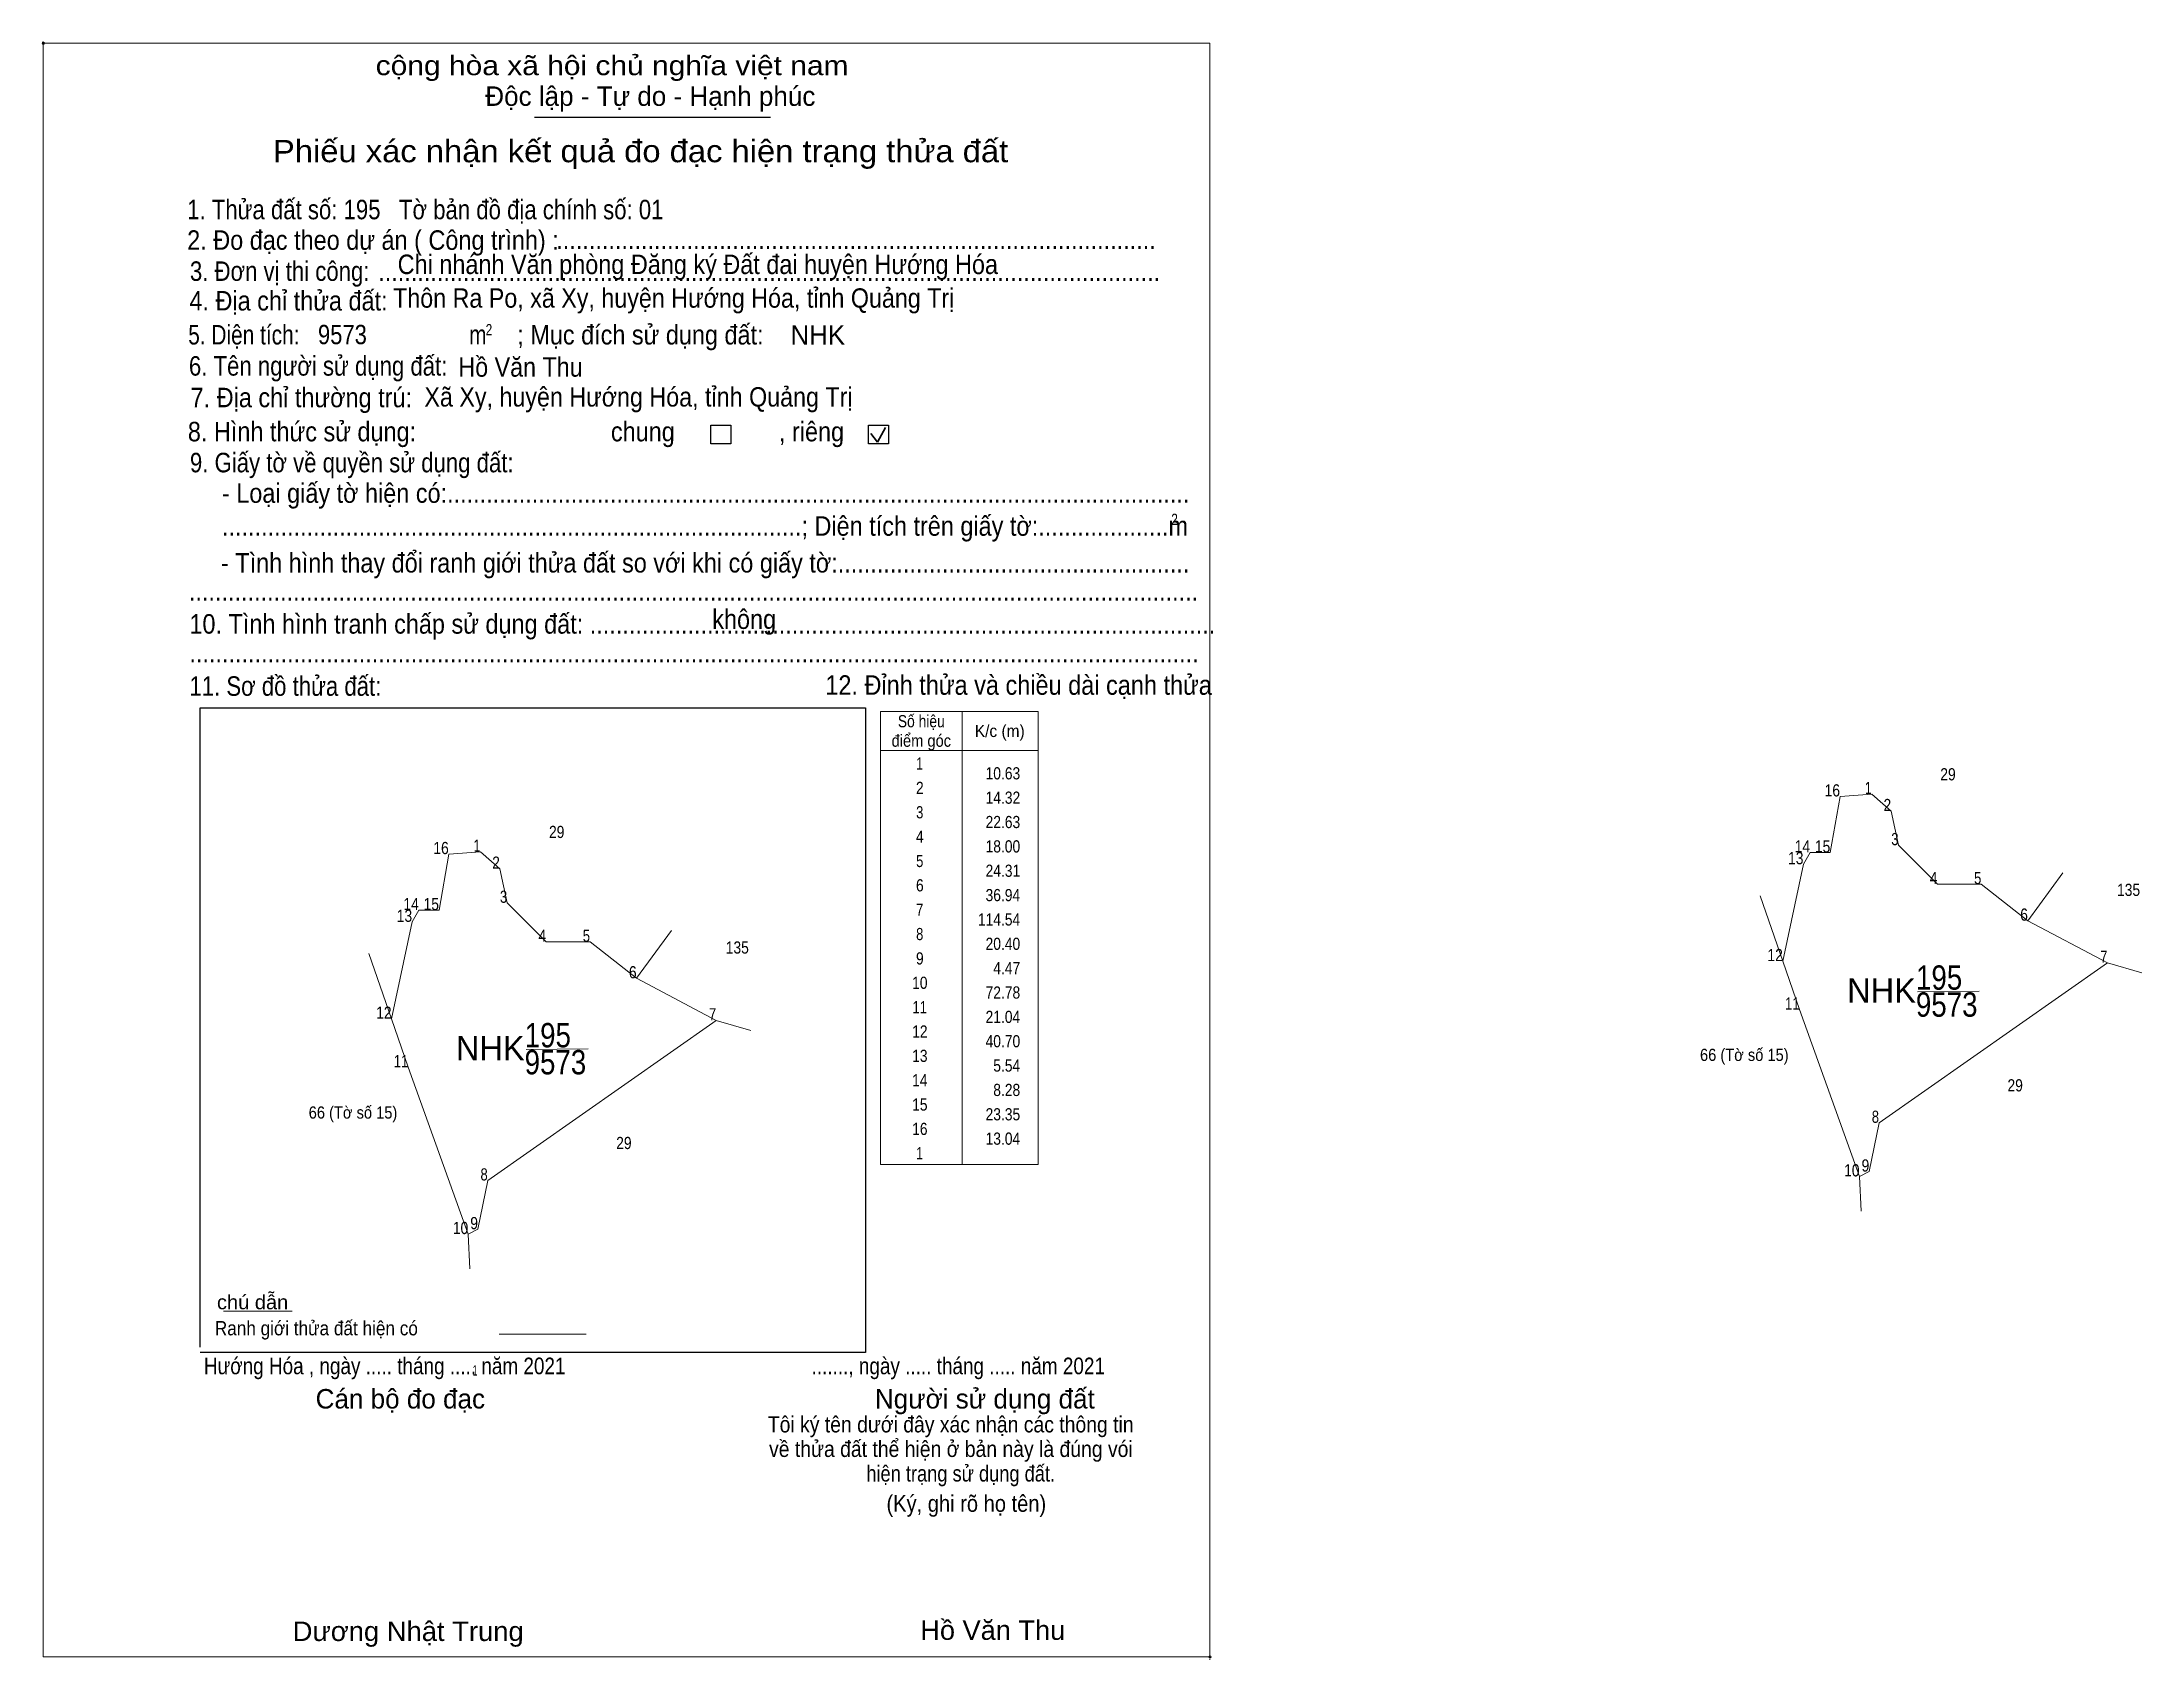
# Model space of a CAD drawing. Header units: metres. Extents: x 549874 to 550736, y 1818201 to 1818866.
import ezdxf
from ezdxf.enums import TextEntityAlignment as Align

# ---------------------------------------------------------------- set-up
doc = ezdxf.new("R2010")
doc.units = ezdxf.units.M
doc.header["$LTSCALE"] = 2
doc.header["$PDMODE"] = 32
doc.header["$PDSIZE"] = 1
for name, color, linetype, lineweight in [('1', 7, 'Continuous', 13), ('10', 7, 'Continuous', 13), ('17', 7, 'Continuous', 13), ('2', 7, 'Continuous', 13), ('6', 7, 'Continuous', 13), ('63', 7, 'Continuous', 13)]:
    doc.layers.add(name, color=color, linetype=linetype, lineweight=lineweight)

msp = doc.modelspace()

# ---------------------------------------------------------------- linework, layer by layer
at = {"layer": '1'}
for points in [[(550625, 1818557), (550633, 1818550), (550636, 1818536), (550652, 1818520), (550670, 1818520), (550689.13, 1818505), (550721.79, 1818487.75), (550628, 1818422), (550624, 1818402), (550620, 1818400), (550595.37, 1818468.49), (550588.51, 1818488.38), (550596.98, 1818528.19), (550599.72, 1818533), (550608, 1818533), (550612, 1818556)], [(550053.78, 1818533.33), (550061.78, 1818526.33), (550064.78, 1818512.33), (550080.78, 1818496.33), (550098.78, 1818496.33), (550117.91, 1818481.33), (550150.57, 1818464.08), (550056.78, 1818398.33), (550052.78, 1818378.33), (550048.78, 1818376.33), (550024.15, 1818444.82), (550017.29, 1818464.71), (550025.76, 1818504.52), (550028.5, 1818509.33), (550036.78, 1818509.33), (550040.78, 1818532.33)]]:
    msp.add_lwpolyline(points, close=True, dxfattribs=at)
at = {"layer": '10'}
for p, q in [((550669.18, 1818476.04), (550643.74, 1818475.75)), ((550097.96, 1818452.37), (550072.52, 1818452.08)), ((550620, 1818400), (550620.67, 1818385.74)), ((550048.78, 1818376.33), (550049.45, 1818362.07))]:
    msp.add_line(p, q, dxfattribs=at)
for points in [[(550703.47, 1818524.67), (550689.13, 1818505), (550721.79, 1818487.75), (550735.97, 1818483.54)], [(550132.25, 1818501), (550117.91, 1818481.33), (550150.57, 1818464.08), (550164.75, 1818459.87)]]:
    msp.add_lwpolyline(points, dxfattribs=at)
at = {"layer": '17'}
msp.add_line((549948.26, 1818344.69), (549976.5, 1818344.69), dxfattribs=at)
at = {"layer": '2', "lineweight": 25}
for p, q in [((550076.05, 1818834.89), (550172.92, 1818834.89)), ((549938.69, 1818592.39), (550211.82, 1818592.39)), ((549938.69, 1818329.87), (549938.69, 1818592.39)), ((550211.82, 1818327.72), (549938.69, 1818327.72))]:
    msp.add_line(p, q, dxfattribs=at)
at = {"layer": '2', "lineweight": 35}
for p, q in [((550214.05, 1818705.04), (550216.77, 1818701.5)), ((550216.77, 1818701.5), (550220.09, 1818707.43))]:
    msp.add_line(p, q, dxfattribs=at)
at = {"layer": '2'}
for p, q in [((550612, 1818556), (550608, 1818533)), ((550040.78, 1818532.33), (550036.78, 1818509.33)), ((550596.98, 1818528.19), (550599.72, 1818533)), ((550608, 1818533), (550599.72, 1818533)), ((550596.98, 1818528.19), (550588.51, 1818488.38)), ((550588.51, 1818488.38), (550579.25, 1818515.2)), ((550025.76, 1818504.52), (550028.5, 1818509.33)), ((550036.78, 1818509.33), (550028.5, 1818509.33)), ((550025.76, 1818504.52), (550017.29, 1818464.71)), ((550017.29, 1818464.71), (550008.03, 1818491.53)), ((550588.51, 1818488.38), (550595.37, 1818468.49)), ((550017.29, 1818464.71), (550024.15, 1818444.82)), ((550620, 1818400), (550595.37, 1818468.49)), ((550048.78, 1818376.33), (550024.15, 1818444.82))]:
    msp.add_line(p, q, dxfattribs=at)
msp.add_lwpolyline([(549874.28, 1818865.27), (550353.32, 1818865.27), (550353.32, 1818202.71), (549874.28, 1818202.71)], close=True, dxfattribs=at)
at = {"layer": '2', "lineweight": 25}
for points in [[(550148.38, 1818708.46), (550156.6, 1818708.46), (550156.6, 1818700.78), (550148.38, 1818700.78)], [(550213.1, 1818708.46), (550221.33, 1818708.46), (550221.33, 1818700.78), (550213.1, 1818700.78)]]:
    msp.add_lwpolyline(points, close=True, dxfattribs=at)
at = {"layer": '2'}
for points in [[(550620, 1818400), (550624, 1818402), (550628, 1818422), (550721.79, 1818487.75), (550689.13, 1818505), (550670, 1818520), (550652, 1818520), (550636, 1818536), (550633, 1818550), (550625, 1818557), (550612, 1818556)], [(550048.78, 1818376.33), (550052.78, 1818378.33), (550056.78, 1818398.33), (550150.57, 1818464.08), (550117.91, 1818481.33), (550098.78, 1818496.33), (550080.78, 1818496.33), (550064.78, 1818512.33), (550061.78, 1818526.33), (550053.78, 1818533.33), (550040.78, 1818532.33)]]:
    msp.add_lwpolyline(points, dxfattribs=at)
for p in [(549874.28, 1818865.27), (550353.31, 1818202.71)]:
    msp.add_point(p, dxfattribs=at)
at = {"layer": '6'}
msp.add_line((550061.5, 1818335.17), (550097.18, 1818335.17), dxfattribs=at)
at = {"layer": '63', "lineweight": 25}
msp.add_line((550211.82, 1818592.41), (550211.82, 1818327.73), dxfattribs=at)
at = {"layer": '63'}
for p, q in [((550251.6, 1818590.91), (550251.6, 1818404.91)), ((550251.6, 1818590.91), (550251.6, 1818404.91)), ((550218, 1818574.91), (550282.8, 1818574.91))]:
    msp.add_line(p, q, dxfattribs=at)
msp.add_lwpolyline([(550218, 1818590.91), (550282.8, 1818590.91), (550282.8, 1818404.91), (550218, 1818404.91)], close=True, dxfattribs=at)

# ---------------------------------------------------------------- texts
at = {"layer": '1', "width": 0.65}
msp.add_text('1', height=4.225, dxfattribs=at).set_placement((550051.6, 1818318.25), align=Align.CENTER)
at = {"layer": '2'}
for s, height, width, p in [('cộng hòa xã hội chủ nghĩa việt nam', 7.995, 1.15, (550010.78, 1818852.15)), ('1. Thửa đất số: 195   Tờ bản đồ địa chính số: 01', 8, 0.85, (549933.38, 1818792.99)), ('2. Đo đạc theo dự án ( Công trình) : ', 8.001, 0.9, (549933.38, 1818780.45)), ('............................................................................................', 8.001, 0.9, (550084.92, 1818780.73)), ('3. Đơn vị thi công:', 8.001, 0.85, (549934.52, 1818767.69)), ('Chi nhánh Văn phòng Đăng ký Đất đai huyện Hướng Hóa', 7.994, 0.9, (550019.8, 1818770.49)), ('4. Địa chỉ thửa đất:', 8.001, 0.9, (549934.3, 1818755.53)), ('........................................................................................................................', 8.001, 0.9, (550011.82, 1818767.69)), ('Thôn Ra Po, xã Xy, huyện Hướng Hóa, tỉnh Quảng Trị', 7.94, 0.9, (550017.92, 1818756.69)), ('5. Diện tích:', 8.001, 0.8, (549933.82, 1818741.57)), ('9573', 7.94, 0.85, (549987.08, 1818741.69)), ('m', 7.995, 0.8, (550049.14, 1818741.57)), ('2', 4.568, 0.8, (550055.94, 1818745.39)), ('; Mục đích sử dụng đất:', 7.995, 0.9, (550068.92, 1818741.57)), ('6. Tên người sử dụng đất:', 8.001, 0.85, (549934.1, 1818728.79)), ('Hồ Văn Thu', 7.94, 0.9, (550044.74, 1818728.35)), ('7. Địa chỉ thường trú:', 8.001, 0.9, (549934.8, 1818715.81)), ('Xã Xy, huyện Hướng Hóa, tỉnh Quảng Trị', 7.943, 0.9, (550030.78, 1818716.09)), ('8. Hình thức sử dụng:', 8.001, 0.9, (549933.66, 1818701.81)), ('chung                , riêng', 7.995, 0.9, (550107.36, 1818701.81)), ('9. Giấy tờ về quyền sử dụng đất:', 8.001, 0.85, (549934.52, 1818689.09)), ('     - Loại giấy tờ hiện có:..................................................................................................................', 7.995, 0.9, (549934.3, 1818676.57)), ('     .........................................................................................; Diện tích trên giấy tờ:....................m', 7.995, 0.9, (549934.3, 1818663.05)), ('2', 4.568, 0.8, (550337.42, 1818667.51)), ('     - Tình hình thay đổi ranh giới thửa đất so với khi có giấy tờ:......................................................', 7.995, 0.9, (549933.9, 1818647.95)), ('...........................................................................................................................................................', 7.995, 0.9, (549934.1, 1818636.37)), ('10. Tình hình tranh chấp sử dụng đất: ................................................................................................', 8.001, 0.9, (549934.3, 1818622.85)), ('không', 7.996, 0.9, (550148.96, 1818624.79)), ('...........................................................................................................................................................', 7.995, 0.9, (549934.3, 1818611.01)), ('11. Sơ đồ thửa đất:', 8.001, 0.85, (549934.3, 1818597.33)), ('12. Đỉnh thửa và chiều dài cạnh thửa', 8.011, 0.9, (550195.38, 1818597.75)), ('Hướng Hóa , ngày ..... tháng ..... năm 2021', 6.833, 0.85, (549940.26, 1818318.77)), ('......., ngày ..... tháng ..... năm 2021', 6.833, 0.85, (550189.74, 1818318.77)), ('(Ký, ghi rõ họ tên)', 6.854, 0.9, (550220.5, 1818262.29)), ('Dương Nhật Trung', 8.004, 1.05, (549976.7, 1818209.25)), ('Hồ Văn Thu', 7.94, 1.05, (550234.38, 1818209.73))]:
    msp.add_text(s, height=height, dxfattribs=dict(at, width=width)).set_placement(p)
for s, height, p in [('Độc lập - Tự do - Hạnh phúc', 7.995, (550055.78, 1818839.55)), ('NHK', 7.943, (550181.08, 1818741.51)), ('Cán bộ đo đạc', 7.996, (549986.12, 1818304.71)), ('Người sử dụng đất', 7.995, (550215.74, 1818304.71))]:
    msp.add_text(s, height=height, dxfattribs=at).set_placement(p)
for s, height, width, p in [('Phiếu xác nhận kết quả đo đạc hiện trạng thửa đất', 9.136, 1.1, (550119.54, 1818816.41)), ('195', 10, 0.85, (550652.68, 1818476.66)), ('9573', 10, 0.85, (550655.79, 1818465.57)), ('195', 10, 0.85, (550081.46, 1818452.99)), ('9573', 10, 0.85, (550084.57, 1818441.9)), ('Tôi ký tên dưới đây xác nhận các thông tin', 6.605, 0.9, (550246.86, 1818294.89)), ('về thửa đất thể hiện ở bản này là đúng vói', 6.605, 0.9, (550246.94, 1818284.81)), ('hiện trạng sử dụng đất.', 6.591, 0.85, (550250.96, 1818274.73))]:
    msp.add_text(s, height=height, dxfattribs=dict(at, width=width)).set_placement(p, align=Align.CENTER)
for s, height, p in [('NHK', 10, (550629.03, 1818471.35)), ('NHK', 10, (550057.81, 1818447.68)), ('.', 2.285, (550353.261, 1818201.45))]:
    msp.add_text(s, height=height, dxfattribs=at).set_placement(p, align=Align.CENTER)
at = {"layer": '6'}
for s, width, p in [('chú dẫn', 1.05, (549945.62, 1818345.45)), ('Ranh giới thửa đất hiện có ', 0.9, (549944.74, 1818334.75))]:
    msp.add_text(s, height=5.854, dxfattribs=dict(at, width=width)).set_placement(p)
at = {"layer": '63'}
for s, width, p in [('Số hiệu', 0.85, (550234.795, 1818584.41)), ('K/c (m)', 0.95, (550267.005, 1818580.41)), ('điểm góc', 0.9, (550234.805, 1818576.41)), (' 1', 0.75, (550233.4, 1818567.01)), ('29', 0.85, (550656.32, 1818562.61)), (' 2', 0.85, (550233.4, 1818557.01)), (' 3', 0.8, (550233.405, 1818547.01)), ('29', 0.85, (550085.1, 1818538.94)), (' 4', 0.85, (550233.4, 1818537.01)), (' 5', 0.8, (550233.405, 1818527.01)), (' 6', 0.85, (550233.405, 1818517.01)), ('135', 0.85, (550730.46, 1818515.15)), (' 7', 0.8, (550233.4, 1818507.01)), (' 8', 0.8, (550233.4, 1818497.01)), ('135', 0.85, (550159.24, 1818491.48)), (' 9', 0.85, (550233.4, 1818487.01)), (' 10', 0.85, (550233.395, 1818477.01)), (' 11', 0.8, (550233.395, 1818467.01)), (' 12', 0.85, (550233.405, 1818457.01)), (' 13', 0.85, (550233.4, 1818447.01)), ('66 (Tờ số 15)', 0.9, (550572.69, 1818447.41)), (' 14', 0.85, (550233.395, 1818437.01)), ('29', 0.85, (550683.9, 1818434.9)), ('66 (Tờ số 15)', 0.9, (550001.47, 1818423.74)), (' 15', 0.85, (550233.4, 1818427.01)), (' 16', 0.85, (550233.4, 1818417.01)), ('29', 0.85, (550112.68, 1818411.23)), (' 1', 0.75, (550233.4, 1818407.01))]:
    msp.add_text(s, height=5, dxfattribs=dict(at, width=width)).set_placement(p, align=Align.CENTER)
for s, width, p in [('10.63', 0.85, (550275.4, 1818563.01)), ('14.32', 0.85, (550275.4, 1818553.01)), (' 16', 0.85, (550612, 1818556)), (' 1', 0.75, (550625, 1818557)), (' 2', 0.85, (550633, 1818550)), ('22.63', 0.85, (550275.4, 1818543.01)), (' 3', 0.8, (550636, 1818536)), (' 16', 0.85, (550040.78, 1818532.33)), (' 1', 0.75, (550053.78, 1818533.33)), (' 2', 0.85, (550061.78, 1818526.33)), ('18.00', 0.85, (550275.4, 1818533.01)), (' 13', 0.85, (550596.98, 1818528.19)), (' 14', 0.85, (550599.72, 1818533)), (' 15', 0.85, (550608, 1818533)), ('24.31', 0.85, (550275.4, 1818523.01)), (' 4', 0.85, (550652, 1818520)), (' 5', 0.8, (550670, 1818520)), (' 14', 0.85, (550028.5, 1818509.33)), (' 15', 0.85, (550036.78, 1818509.33)), (' 3', 0.8, (550064.78, 1818512.33)), ('36.94', 0.85, (550275.4, 1818513.01)), (' 13', 0.85, (550025.76, 1818504.52)), ('114.54', 0.85, (550275.4, 1818503.01)), (' 6', 0.85, (550689.13, 1818505)), (' 4', 0.85, (550080.78, 1818496.33)), (' 5', 0.8, (550098.78, 1818496.33)), ('20.40', 0.85, (550275.4, 1818493.01)), (' 12', 0.85, (550588.51, 1818488.38)), (' 7', 0.8, (550721.79, 1818487.75)), (' 6', 0.85, (550117.91, 1818481.33)), ('4.47', 0.85, (550275.4, 1818483.01)), ('72.78', 0.85, (550275.4, 1818473.01)), (' 11', 0.8, (550595.37, 1818468.49)), (' 12', 0.85, (550017.29, 1818464.71)), (' 7', 0.8, (550150.57, 1818464.08)), ('21.04', 0.85, (550275.4, 1818463.01)), ('40.70', 0.85, (550275.4, 1818453.01)), (' 11', 0.8, (550024.15, 1818444.82)), ('5.54', 0.85, (550275.4, 1818443.01)), ('8.28', 0.85, (550275.4, 1818433.01)), ('23.35', 0.85, (550275.4, 1818423.01)), (' 8', 0.8, (550628, 1818422)), ('13.04', 0.85, (550275.4, 1818413.01)), (' 8', 0.8, (550056.78, 1818398.33)), (' 10', 0.85, (550620, 1818400)), (' 9', 0.85, (550624, 1818402)), (' 10', 0.85, (550048.78, 1818376.33)), (' 9', 0.85, (550052.78, 1818378.33))]:
    msp.add_text(s, height=5, dxfattribs=dict(at, width=width)).set_placement(p, align=Align.RIGHT)

doc.saveas('drawing.dxf')
